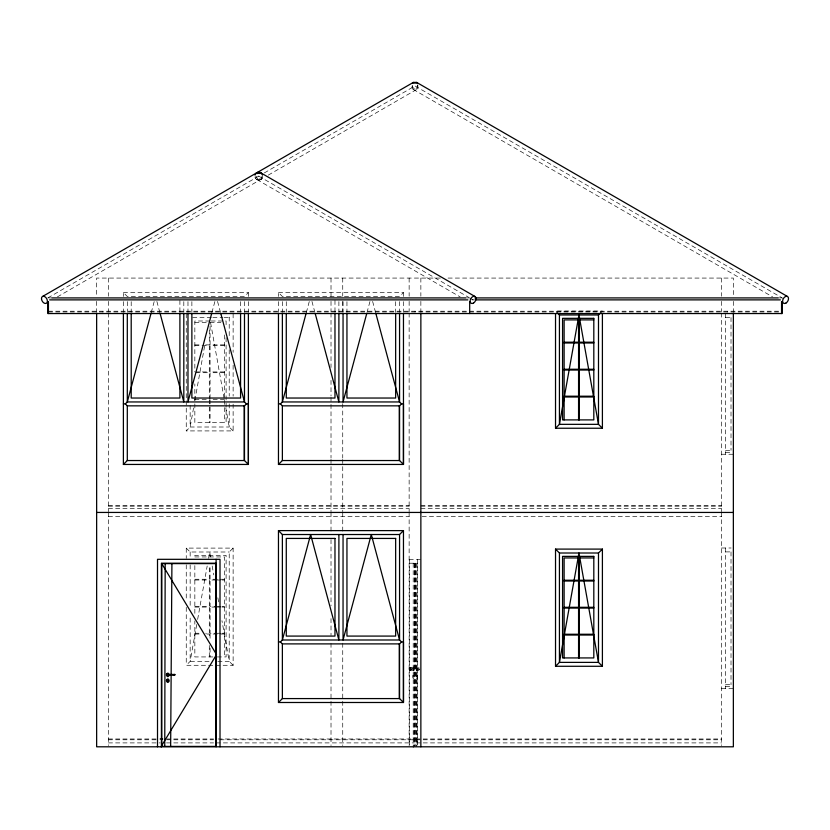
<?xml version="1.0" encoding="UTF-8"?>
<svg xmlns="http://www.w3.org/2000/svg" width="830" height="830" viewBox="0 0 830 830"><rect width="100%" height="100%" fill="white"/><g stroke="black" fill="none" stroke-linecap="round" stroke-linejoin="round"><path stroke-width="0.62" stroke-dasharray="4.15 3.11" d="M416.951 677.01L416.328 677.104M416.951 676.139L416.328 676.045M418.04 669.613L417.137 669.571L417.127 668.129M409.584 669.613C411.068 670.298 411.068 667.32 409.584 667.994M412.271 669.613L413.164 669.592L413.184 668.129M412.749 668.005C407.634 665.017 407.395 672.57 413.568 670.339M413.983 678.816C412.261 679.168 412.261 673.981 413.983 674.334M193.556 407.935L190.153 427.004L186.252 430.915L233.126 430.915L233.126 403.868M194.925 400.299L204.688 345.612M196.741 624.492L190.153 661.375L186.252 665.287L233.126 665.287L233.126 548.101L186.252 548.101L186.252 558.403M197.644 619.408L207.189 565.998M208.548 558.362L209.689 552.002L210.82 558.362M410.611 669.302L409.647 669.613L410.508 669.592M409.014 669.136L409.906 668.171L413.568 668.15M151.236 312.609L154.224 301.446M211.909 312.609L214.897 301.446M306.312 312.609L309.3 301.446M366.985 312.609L369.973 301.446M123.39 292.575L248.388 292.575L244.487 296.486L127.301 296.486L123.39 292.575L123.39 296.455M229.215 335.652L229.215 317.631L231.165 315.68M278.465 292.575L403.463 292.575L399.562 296.486L282.376 296.486L278.465 292.575L278.465 296.455M233.126 665.287L229.215 661.375L229.215 552.002L233.126 548.101M600.453 313.014L602.404 311.053L555.529 311.053L557.48 313.014M47.808 297.929L260.039 175.4M264.334 172.92L415 85.936L784.443 299.225M57.384 296.891L264.002 177.599M268.287 175.12L416.722 89.422M409.906 668.171L411.161 669.509L409.429 670.101A1.089 1.089 0 0 1 409.698 668.223A1.089 1.089 0 0 1 411.182 669.405A1.089 1.089 0 0 1 409.418 670.101M413.382 677.124L413.983 677.104M416.702 670.951L416.733 667.538M410.238 670.329L410.736 670.132L410.134 670.339M416.328 678.816C418.081 679.148 417.957 674.074 416.328 674.334M416.743 668.15L419.015 668.15M440.305 278.071L96.643 278.071L96.643 296.196M448.065 278.071L733.357 278.071L733.357 296.196M48.441 297.918L51.035 297.918M466.47 297.918L469.396 297.918M778.965 297.918L781.559 297.918M472.011 299.879L474.604 299.879M48.441 311.209L781.559 311.209M48.441 311.987L781.559 311.987M725.545 317.537L731.116 317.537M192.674 317.631L211.577 317.631M212.833 317.631L222.917 317.631M224.173 317.631L229.215 317.631M209.845 321.002L194.843 321.002L194.843 371.933M211.09 321.002L226.092 321.002L226.092 326.149M194.843 322.569L208.091 322.569M210.073 322.569L220.915 322.569M194.843 344.875L200.86 344.875M205.684 344.875L209.295 344.875L209.295 329.998M224.525 344.875L210.073 344.875L210.073 323.804M194.843 345.654L200.86 345.654M202.064 345.654L209.295 345.654L209.295 371.933L196.046 371.933M224.525 345.654L210.073 345.654L210.073 371.933L224.525 371.933M196.046 372.712L209.295 372.712L209.295 398.888M224.525 372.712L210.073 372.712L210.073 398.888M194.843 399.666L209.295 399.666L209.295 422.563M224.525 399.666L210.073 399.666L210.073 422.563M725.545 450.337L731.116 450.337M725.545 452.298L731.116 452.298M721.633 454.249L733.357 454.249M108.367 505.408L409.138 505.408M420.862 505.408L721.633 505.408M108.367 506.186L409.138 506.186M420.862 506.186L721.633 506.186M108.367 508.531L409.138 508.531M420.862 508.531L721.633 508.531M108.367 516.343L409.138 516.343M422.159 516.343L721.633 516.343M721.633 547.997L731.116 547.997M186.252 548.101L190.153 552.002L229.215 552.002M725.545 551.898L731.116 551.898M194.843 556.94L224.525 556.94L224.525 656.935M409.138 559.41L420.862 559.41M409.688 563.217L417.5 563.217M414.377 563.612L413.983 746.419M415.934 563.612L416.328 746.419M194.843 579.247L209.295 579.247L209.295 565.614M224.525 579.247L210.073 579.247L210.073 565.614M194.843 580.025L209.295 580.025L209.295 606.305L194.843 606.305M216.101 580.025L210.073 580.025L210.073 606.305L216.101 606.305M217.304 580.025L220.915 580.025M222.118 580.025L224.525 580.025M217.304 606.305L220.915 606.305M222.118 606.305L224.525 606.305M194.843 607.083L209.295 607.083L209.295 633.249L205.684 633.249M216.101 607.083L210.073 607.083L210.073 633.249L216.101 633.249M217.304 607.083L220.915 607.083M222.118 607.083L224.525 607.083M194.843 633.249L200.86 633.249M217.304 633.249L220.915 633.249M222.118 633.249L224.525 633.249M194.843 634.037L202.064 634.037M206.888 634.037L209.295 634.037L209.295 637.855M224.525 634.037L210.073 634.037L210.073 640.397M212.916 656.935L194.843 656.935L194.843 620.933M217.304 656.935L226.092 656.935L226.092 555.374L194.843 555.374L194.843 557.947M209.056 661.375L190.153 661.375L190.153 615.051M217.875 661.375L229.215 661.375L221.952 620.684M413.983 666.832L413.983 671.657M416.328 666.832L416.328 671.657M418.227 667.994L419.233 667.994M409.221 669.613L411.867 669.613M418.445 669.613L419.233 669.613M416.743 670.339L419.015 670.339M725.545 684.709L731.116 684.709M725.545 686.669L731.116 686.669M721.633 688.62L733.357 688.62M108.367 738.99L156.258 738.99M166.508 738.99L213.559 738.99M218.062 738.99L414.377 738.99M415.934 738.99L721.633 738.99M108.367 739.779L157.513 739.779M166.508 739.779L213.559 739.779M220.012 739.779L414.377 739.779M415.934 739.779L721.633 739.779M108.367 742.902L160.149 742.902M166.508 742.902L213.559 742.902M216.101 742.902L414.377 742.902M415.934 742.902L721.633 742.902M413.983 676.045L413.361 675.983M410.508 668.026L409.647 667.994L410.829 668.42M410.155 668.15L410.663 668.71M413.278 89.422L772.606 296.881M258.753 176.136L468.577 297.285M469.707 297.929L473.069 299.879M257.03 179.633L460.121 296.891M233.126 430.915L229.215 427.004L225.812 407.935M372.629 301.446L375.627 312.609M311.956 301.446L314.954 312.609M217.553 301.446L220.552 312.609M156.88 301.446L159.879 312.609M419.129 669.405A1.089 1.089 0 0 1 419.15 668.97L419.15 669.509M210.592 322.725L224.442 400.299M212.179 565.998L213.777 574.9M217.865 597.787L218.996 604.147M733.357 301.373L733.357 311.738M731.012 317.537L731.012 450.337M731.012 551.898L731.012 684.709M727.495 311.209L727.495 311.987M725.545 313.626L725.545 454.249M725.545 547.997L725.545 688.62M721.633 278.071L721.633 296.196M721.633 301.373L721.633 311.738M721.633 313.024L721.633 511.654M721.633 512.442L721.633 745.516M420.862 278.071L420.862 296.196M420.862 301.373L420.862 311.738M417.5 559.316L417.5 745.516M417.106 563.311L417.106 745.122M415.934 563.217L415.934 746.419M415.156 563.217L415.156 745.516M415 311.209L415 311.987M414.377 563.217L414.377 746.419M413.548 667.59L413.548 670.899M413.205 563.311L413.205 747.685M409.688 559.316L409.688 745.516M409.138 278.071L409.138 296.196M409.138 301.373L409.138 311.738M409.138 313.024L409.138 511.654M409.138 512.442L409.138 745.516M403.463 292.575L403.463 296.455M403.463 301.622L403.463 311.997M399.562 301.622L399.562 311.914M395.651 301.674L395.651 311.956M346.95 301.674L346.95 311.956M343.049 301.622L343.049 311.914M342.738 278.071L342.738 296.196M342.738 301.373L342.738 311.738M342.738 403.671L342.738 458.056M342.738 459.353L342.738 511.654M342.738 512.442L342.738 533.151M342.738 643.219L342.738 745.516M338.889 301.622L338.889 311.914M334.978 300.387L334.978 311.956M331.014 278.071L331.014 296.196M331.014 301.373L331.014 311.738M331.014 313.024L331.014 367.41M331.014 380.358L331.014 395.9M331.014 397.197L331.014 458.056M331.014 459.353L331.014 511.654M331.014 512.442L331.014 533.151M331.014 539.625L331.014 605.672M331.014 618.62L331.014 635.448M331.014 643.219L331.014 745.516M286.277 301.674L286.277 311.956M282.376 301.622L282.376 311.914M278.465 301.622L278.465 311.997M248.388 292.575L248.388 296.455M248.388 301.622L248.388 311.997M244.487 301.622L244.487 311.914M240.576 301.674L240.576 311.956M233.126 313.73L233.126 352.366M233.126 365.242L233.126 396.149M229.215 349.804L229.215 396.128M229.215 403.847L229.215 427.004L190.153 427.004L190.153 403.847M226.092 337.717L226.092 422.563L194.843 422.563L194.843 383.927M224.525 334.957L224.525 422.563M210.073 648.033L210.073 656.935M209.295 645.481L209.295 656.935M194.843 565.614L194.843 614.625M191.875 301.674L191.875 311.956M190.153 552.002L190.153 558.434M190.153 564.867L190.153 607.332M187.974 301.622L187.974 311.914M186.252 313.73L186.252 430.915M186.252 564.836L186.252 600.899M186.252 607.332L186.252 665.287M183.814 301.622L183.814 311.914M179.903 300.387L179.903 311.956M131.202 301.674L131.202 311.956M127.301 301.622L127.301 311.914M123.39 301.622L123.39 311.997M108.367 278.071L108.367 296.196M108.367 301.373L108.367 311.738M108.367 313.024L108.367 511.654M108.367 512.442L108.367 745.516M102.505 311.209L102.505 311.987M96.643 301.373L96.643 311.738M417.397 84.992A3.901 2.552 60 0 1 416.048 89.547A3.901 2.552 60 0 1 412.064 84.992M417.936 84.992A3.901 2.552 -60 0 1 413.952 89.547A3.901 2.552 -60 0 1 412.603 84.992M262.664 176.136A3.901 3.901 0 0 1 258.753 180.048A3.901 3.901 0 0 1 254.852 176.136M259.8 179.757A3.901 2.552 60 0 0 261.512 176.136A3.901 2.552 -60 0 1 257.705 179.757A3.901 2.552 -60 0 1 255.993 176.136A3.901 2.552 60 0 0 259.8 179.757"/><path stroke-width="1.25" d="M164.755 746.419L165.18 563.612M170.648 746.419L171.914 563.612M150.904 313.854L127.301 401.948L125.34 403.899L123.39 403.899M211.577 313.854L187.974 401.948L187.974 313.201M305.98 313.854L282.376 401.948L280.416 403.899L278.465 403.899M366.653 313.854L343.049 401.948L343.049 313.201M160.989 746.803L216.537 654.569L161.643 563.435M123.39 464.447L127.301 460.536L244.487 460.536L248.388 464.447L123.39 464.447L123.39 313.252M125.34 403.899L127.301 405.849L244.487 405.849L246.437 403.899L248.388 403.899L248.388 464.447L248.388 313.252M278.465 464.447L282.376 460.536L399.562 460.536L403.463 464.447L278.465 464.447L278.465 313.252M280.416 403.899L282.376 405.849L399.562 405.849L401.513 403.899L403.463 403.899L403.463 464.447L403.463 313.252M555.529 313.636L555.529 428.239L602.404 428.239L598.492 424.338L598.492 314.964L600.453 313.014M278.465 641.943L280.416 641.943L282.376 639.992L310.627 534.52L338.889 639.992L338.889 534.52M278.465 530.619L282.376 534.52L282.376 639.992L399.562 639.992L399.562 534.52L403.463 530.619L278.465 530.619L278.465 702.491L403.463 702.491L403.463 641.943L401.513 641.943L399.562 639.992L371.3 534.52L343.049 639.992L343.049 534.52M278.465 702.491L282.376 698.58L399.562 698.58L403.463 702.491L403.463 530.619M555.529 428.239L559.43 424.338L578.966 314.964L598.492 424.338L559.43 424.338L559.43 314.964L557.48 313.014M280.416 641.943L282.376 643.893L399.562 643.893L401.513 641.943M602.404 666.283L598.492 662.382L598.492 553.008L602.404 549.097L555.529 549.097L555.529 666.283L602.404 666.283L602.404 549.097M555.529 666.283L559.43 662.382L578.966 553.008L598.492 662.382L559.43 662.382L559.43 553.008L555.529 549.097M42.714 296.383L413.278 82.44M51.699 297.918L465.806 297.918M474.874 297.918L778.291 297.918M49.613 299.879L467.892 299.879M475.663 299.879L780.376 299.879M559.43 314.964L598.492 314.964M593.813 319.892L564.12 319.892L564.12 419.897M564.12 342.199L578.572 342.199L578.572 319.892M593.813 342.199L579.361 342.199L579.361 319.892M564.12 342.987L578.572 342.987L578.572 369.257L564.12 369.257M593.813 342.987L579.361 342.987L579.361 369.257L593.813 369.257M564.12 370.035L578.572 370.035L578.572 396.211L564.12 396.211M593.813 370.035L579.361 370.035L579.361 396.211L593.813 396.211M564.12 396.989L578.572 396.989L578.572 419.897M593.813 396.989L579.361 396.989L579.361 419.897M96.643 512.442L733.357 512.442M282.376 534.52L399.562 534.52M559.43 553.008L598.492 553.008M593.813 557.936L564.12 557.936L564.12 657.931M216.101 563.217L161.414 563.217L161.414 746.803M564.12 580.243L578.572 580.243L578.572 557.936M593.813 580.243L579.361 580.243L579.361 557.936M564.12 581.021L578.572 581.021L578.572 607.301L564.12 607.301M593.813 581.021L579.361 581.021L579.361 607.301L593.813 607.301M564.12 608.079L578.572 608.079L578.572 634.255L564.12 634.255M593.813 608.079L579.361 608.079L579.361 634.255L593.813 634.255M564.12 635.033L578.572 635.033L578.572 657.931M593.813 635.033L579.361 635.033L579.361 657.931M160.149 738.99L162.732 738.99M416.722 82.44L787.286 296.383M260.475 172.65L474.791 296.383M401.513 403.899L399.562 401.948L375.959 313.854M246.437 403.899L244.487 401.948L220.884 313.854M315.286 313.854L338.889 401.948L338.889 313.201M160.211 313.854L183.814 401.948L183.814 313.201M782.182 301.529L782.182 313.543L47.818 313.543L47.818 301.529M781.559 301.529L781.559 313.543M733.357 313.024L733.357 746.803L96.643 746.803L96.643 313.024M602.404 313.636L602.404 428.239M469.687 301.529L469.687 313.543M420.862 313.024L420.862 746.803M399.562 313.201L399.562 401.948L282.376 401.948L282.376 313.201M399.562 405.849L399.562 460.536M399.562 643.893L399.562 698.58M399.303 405.849L399.303 460.536M399.303 643.893L399.303 698.58M395.651 313.232L395.651 398.037L346.95 398.037L346.95 313.232M334.978 313.232L334.978 398.037L286.277 398.037L286.277 313.232M282.376 405.849L282.376 460.536M282.376 643.893L282.376 698.58M244.487 313.201L244.487 401.948L127.301 401.948L127.301 313.201M244.487 405.849L244.487 460.536M244.228 405.849L244.228 460.536M240.576 313.232L240.576 398.037L191.875 398.037L191.875 313.232M220.012 746.803L220.012 559.316L157.513 559.316L157.513 746.803M216.101 559.316L216.101 746.803M179.903 313.232L179.903 398.037L131.202 398.037L131.202 313.232M174.248 674.458L174.248 675.153M168.646 674.458L168.646 675.153M127.301 405.849L127.301 460.536M48.441 301.529L48.441 313.543M256.065 173.584A3.901 2.552 60 0 1 259.966 173.584M412.313 83.374A3.901 2.552 60 0 1 416.214 83.374M254.976 175.13A3.901 3.901 0 0 1 262.529 175.13M413.786 83.374A3.901 2.552 -60 0 1 417.687 83.374M257.539 173.584A3.901 2.552 -60 0 1 261.45 173.584M167.536 680.112C167.484 683.007 168.895 679.407 167.536 680.112M166.674 673.97L166.602 674.157A2.168 2.168 0 0 0 166.602 675.63L167.473 676.575A1.048 1.048 0 0 0 168.148 676.575L169.019 675.63A2.168 2.168 0 0 0 169.019 674.157L168.148 673.223A1.048 1.048 0 0 0 167.473 673.223L166.674 673.97M166.674 679.739L166.602 679.936A2.168 2.168 0 0 0 166.602 681.409L167.473 682.343A1.048 1.048 0 0 0 168.148 682.343L169.019 681.409A2.168 2.168 0 0 0 169.019 679.936L168.148 678.992A1.048 1.048 0 0 0 167.473 678.992L166.674 679.739M593.813 318.336L562.564 318.336L562.564 419.897L593.813 419.897L593.813 318.336M334.978 538.431L286.277 538.431L286.277 636.081L334.978 636.081L334.978 538.431M395.651 538.431L346.95 538.431L346.95 636.081L395.651 636.081L395.651 538.431M593.813 556.37L562.564 556.37L562.564 657.931L593.813 657.931L593.813 556.37M215.717 563.612L161.809 563.612L161.809 746.419L215.717 746.419L215.717 563.612M174.871 674.458L166.903 674.458L166.903 675.153L174.871 675.153L174.871 674.458M41.5 298.935A3.901 2.552 60 0 0 46.158 303.365A3.901 2.552 60 0 0 45.65 297.316A3.901 2.552 60 0 0 41.5 298.935M786.041 303.012A3.901 2.552 -60 0 0 787.846 296.746A3.901 2.552 -60 0 0 782.804 299.879A3.901 2.552 -60 0 0 786.041 303.012M473.546 303.012A3.901 2.552 -60 0 0 475.351 296.746A3.901 2.552 -60 0 0 470.309 299.879A3.901 2.552 -60 0 0 473.546 303.012"/></g></svg>
